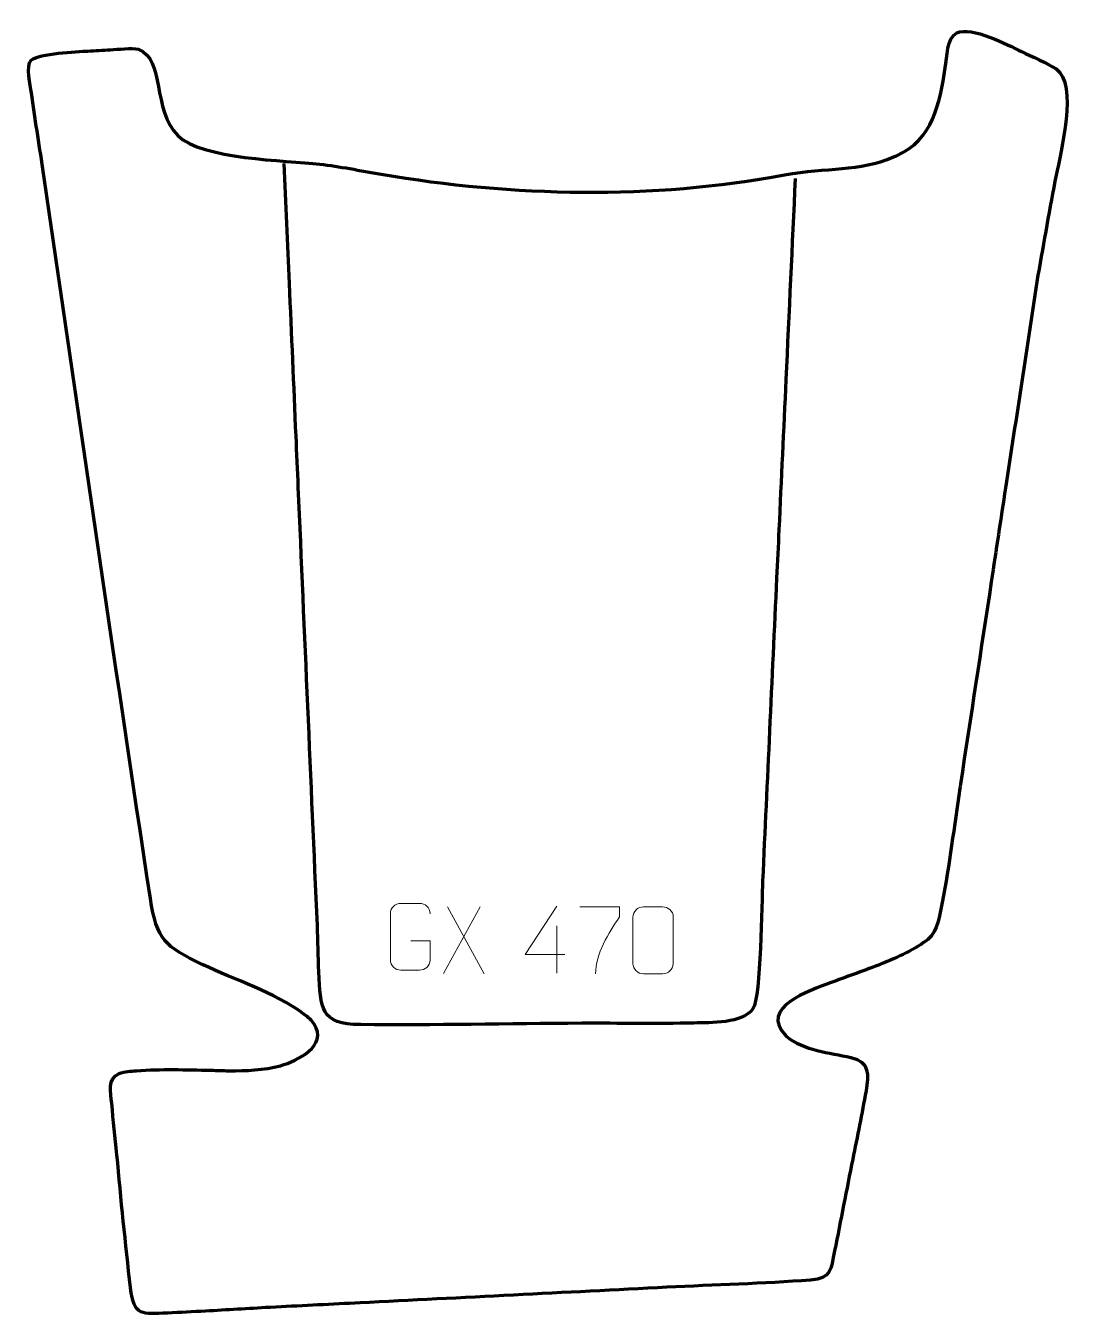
# Model space of a CAD drawing. Header units: millimetres. Extents: x 1141 to 1535, y 301 to 784.
import ezdxf

# ---------------------------------------------------------------- set-up
doc = ezdxf.new("R2010")
doc.units = ezdxf.units.MM
doc.header["$MEASUREMENT"] = 0
doc.layers.add('layer 1', color=7, linetype='Continuous', plot=False)
doc.layers.add('layer 2', color=7, linetype='Continuous')
doc.layers.add('layer 3', color=7, linetype='Continuous')

msp = doc.modelspace()

# ---------------------------------------------------------------- linework, layer by layer
at = {"layer": 'layer 1', "color": 250, "lineweight": 9}
for points, knots in [([(1285.2751, 441.7081), (1285.2751, 441.7081), (1292.4432, 441.7081), (1292.4432, 441.7081), (1292.4432, 441.7081), (1292.4432, 441.7081), (1292.4432, 434.54), (1292.4432, 434.54), (1292.4432, 434.54), (1292.3035, 432.2166), (1290.6263, 430.737), (1288.4785, 430.7262), (1288.4785, 430.7262), (1286.1467, 430.7266), (1283.8147, 430.7266), (1281.4832, 430.7262), (1281.4832, 430.7262), (1279.5583, 430.6208), (1277.5861, 432.5053), (1277.5973, 434.5226), (1277.5973, 434.5226), (1277.5977, 440.2927), (1277.5977, 446.0624), (1277.5973, 451.8317), (1277.5973, 451.8317), (1277.6015, 453.9698), (1279.3483, 455.689), (1281.5006, 455.6756), (1281.5006, 455.6756), (1283.8263, 455.6756), (1286.1524, 455.6756), (1288.4785, 455.6756), (1288.4785, 455.6756), (1290.4252, 455.711), (1292.4166, 454.2195), (1292.4432, 451.7818)], [0, 0, 0, 0, 0.1, 0.1, 0.1, 0.1, 0.2, 0.2, 0.2, 0.2, 0.3, 0.3, 0.3, 0.3, 0.4, 0.4, 0.4, 0.4, 0.5, 0.5, 0.5, 0.5, 0.6, 0.6, 0.6, 0.6, 0.7, 0.7, 0.7, 0.7, 0.8, 0.8, 0.8, 0.8, 1, 1, 1, 1]), ([(1342.7344, 436.532), (1342.7344, 436.532), (1327.9127, 436.532), (1327.9127, 436.532), (1327.9127, 436.532), (1327.9127, 436.532), (1339.7903, 454.6025), (1339.7903, 454.6025)], [0, 0, 0, 0, 0.33333333, 0.33333333, 0.33333333, 0.33333333, 1, 1, 1, 1]), ([(1348.3465, 454.3447), (1348.3465, 454.3447), (1363.1626, 454.3447), (1363.1626, 454.3447), (1363.1626, 454.3447), (1363.1623, 453.0951), (1363.1623, 451.8455), (1363.1626, 450.5957), (1363.1626, 450.5957), (1359.1682, 444.5986), (1354.253, 436.765), (1354.253, 429.3862)], [0, 0, 0, 0, 0.25, 0.25, 0.25, 0.25, 0.5, 0.5, 0.5, 0.5, 1, 1, 1, 1]), ([(1372.1739, 454.3647), (1374.54, 454.3647), (1376.9065, 454.3647), (1379.273, 454.3647), (1379.273, 454.3647), (1381.2535, 454.4003), (1383.2795, 452.906), (1383.3066, 450.4639), (1383.3066, 450.4639), (1383.3062, 444.7065), (1383.3062, 438.9487), (1383.3066, 433.1905), (1383.3066, 433.1905), (1383.1645, 430.8629), (1381.4581, 429.3806), (1379.273, 429.3698), (1379.273, 429.3698), (1376.9006, 429.3702), (1374.5282, 429.3702), (1372.1562, 429.3698), (1372.1562, 429.3698), (1370.1977, 429.2642), (1368.1913, 431.1521), (1368.2027, 433.1731), (1368.2027, 433.1731), (1368.2031, 438.9537), (1368.2031, 444.734), (1368.2027, 450.5138), (1368.2027, 450.5138), (1368.207, 452.6558), (1369.9841, 454.3783), (1372.1739, 454.3647)], [0, 0, 0, 0, 0.11111111, 0.11111111, 0.11111111, 0.11111111, 0.22222222, 0.22222222, 0.22222222, 0.22222222, 0.33333333, 0.33333333, 0.33333333, 0.33333333, 0.44444444, 0.44444444, 0.44444444, 0.44444444, 0.55555556, 0.55555556, 0.55555556, 0.55555556, 0.66666667, 0.66666667, 0.66666667, 0.66666667, 0.77777778, 0.77777778, 0.77777778, 0.77777778, 1, 1, 1, 1])]:
    msp.add_open_spline(points, degree=3, knots=knots, dxfattribs=at)
for points in [[(1311.1703, 454.3422), (1311.1703, 454.3422), (1297.4297, 429.4464), (1297.4297, 429.4464)], [(1298.8843, 454.3422), (1298.8843, 454.3422), (1312.6249, 429.3887), (1312.6249, 429.3887)], [(1339.7903, 447.2931), (1339.7903, 447.2931), (1339.7903, 429.6284), (1339.7903, 429.6284)]]:
    msp.add_open_spline(points, degree=3, dxfattribs=at)
at = {"layer": 'layer 2', "color": 142, "lineweight": 158}
msp.add_open_spline([(1428.8466, 726.5206), (1427.683, 701.4827), (1426.5196, 676.4449), (1425.356, 651.407), (1425.356, 651.407), (1424.4871, 632.7078), (1423.6181, 614.0087), (1422.7492, 595.3094), (1422.7492, 595.3094), (1422.4694, 589.2877), (1422.1896, 583.2659), (1421.9096, 577.2441), (1421.9096, 577.2441), (1421.026, 558.2281), (1420.1424, 539.2118), (1419.2587, 520.1958), (1419.2587, 520.1958), (1418.3896, 501.4966), (1417.5207, 482.7975), (1416.6517, 464.0982), (1416.6517, 464.0982), (1416.3316, 456.2356), (1416.0485, 420.757), (1413.0706, 416.2832), (1413.0706, 416.2832), (1409.3748, 410.7306), (1397.177, 411.1048), (1390.993, 410.9552), (1390.993, 410.9552), (1377.2247, 410.6222), (1362.9392, 410.9245), (1349.0883, 410.8538), (1349.0883, 410.8538), (1321.5704, 410.7023), (1294.0391, 410.1286), (1266.5223, 410.3499), (1266.5223, 410.3499), (1251.2802, 410.4725), (1251.4802, 416.5853), (1250.8786, 430.103), (1250.8786, 430.103), (1250.6216, 435.8773), (1250.542, 441.6612), (1250.3149, 447.4392), (1250.3149, 447.4392), (1247.9426, 502.0211), (1245.5703, 556.603), (1243.1982, 611.1848), (1243.1982, 611.1848), (1242.9223, 617.5316), (1242.6465, 623.8783), (1242.3707, 630.225), (1242.3707, 630.225), (1241.543, 649.2652), (1240.7156, 668.3054), (1239.888, 687.3456), (1239.888, 687.3456), (1239.2398, 702.2603), (1238.5916, 717.1753), (1237.9433, 732.09)], degree=3, knots=[0, 0, 0, 0, 0.0625, 0.0625, 0.0625, 0.0625, 0.125, 0.125, 0.125, 0.125, 0.1875, 0.1875, 0.1875, 0.1875, 0.25, 0.25, 0.25, 0.25, 0.3125, 0.3125, 0.3125, 0.3125, 0.375, 0.375, 0.375, 0.375, 0.4375, 0.4375, 0.4375, 0.4375, 0.5, 0.5, 0.5, 0.5, 0.5625, 0.5625, 0.5625, 0.5625, 0.625, 0.625, 0.625, 0.625, 0.6875, 0.6875, 0.6875, 0.6875, 0.75, 0.75, 0.75, 0.75, 0.8125, 0.8125, 0.8125, 0.8125, 0.875, 0.875, 0.875, 0.875, 1, 1, 1, 1], dxfattribs=at)
at = {"layer": 'layer 3', "color": 242, "lineweight": 158}
msp.add_open_spline([(1236.5435, 395.0224), (1230.3046, 393.3758), (1223.6932, 393.0452), (1217.2673, 393.1329), (1217.2673, 393.1329), (1215.0276, 393.1863), (1212.7876, 393.268), (1210.5475, 393.3279), (1210.5475, 393.3279), (1201.2587, 393.5111), (1191.9803, 393.7971), (1182.7019, 393.1582), (1182.7019, 393.1582), (1180.608, 393.0043), (1178.2979, 392.8213), (1176.318, 392.087), (1176.318, 392.087), (1171.7228, 390.0942), (1173.149, 385.1495), (1173.5249, 380.896), (1173.5249, 380.896), (1174.09, 374.5019), (1174.8006, 368.1325), (1175.4282, 361.7458), (1175.4282, 361.7458), (1176.9852, 345.148), (1178.5624, 328.5708), (1180.5251, 312.0142), (1180.5251, 312.0142), (1181.8371, 301.0502), (1184.8419, 302.2542), (1194.3309, 302.5992), (1194.3309, 302.5992), (1199.0734, 302.7716), (1203.8053, 303.0552), (1208.5433, 303.3121), (1208.5433, 303.3121), (1216.509, 303.7385), (1224.4685, 304.2623), (1232.4349, 304.6837), (1232.4349, 304.6837), (1232.4349, 304.6837), (1232.8148, 304.7036), (1232.8148, 304.7036), (1232.8148, 304.7036), (1243.3266, 305.236), (1253.8385, 305.7684), (1264.3503, 306.3008), (1264.3503, 306.3008), (1264.3503, 306.3008), (1266.2616, 306.3976), (1266.2616, 306.3976), (1266.2616, 306.3976), (1304.4864, 308.3337), (1342.7112, 310.2698), (1380.9362, 312.2058), (1380.9362, 312.2058), (1398.6601, 313.0998), (1416.899, 313.6268), (1434.5381, 314.887), (1434.5381, 314.887), (1442.3877, 315.4477), (1442.08, 318.6343), (1443.557, 325.8277), (1443.557, 325.8277), (1445.8933, 337.2053), (1447.9957, 348.6859), (1450.325, 360.1068), (1450.325, 360.1068), (1452.0574, 368.6002), (1453.7458, 377.0891), (1455.2932, 385.6187), (1455.2932, 385.6187), (1456.3548, 391.556), (1456.684, 396.5784), (1449.6707, 398.1224), (1449.6707, 398.1224), (1441.4299, 399.9366), (1432.3236, 400.5703), (1425.4056, 406.0493), (1425.4056, 406.0493), (1414.9485, 416.9089), (1434.3858, 423.0404), (1441.8737, 425.9204), (1441.8737, 425.9204), (1447.8548, 428.221), (1453.9213, 430.2599), (1459.901, 432.585), (1459.901, 432.585), (1465.5531, 434.8913), (1472.9765, 437.9705), (1477.7542, 441.7035), (1477.7542, 441.7035), (1477.7542, 441.7035), (1478.4067, 442.2133), (1478.4067, 442.2133), (1478.4067, 442.2133), (1482.2561, 445.6987), (1482.7927, 451.0351), (1483.7502, 456.0021), (1483.7502, 456.0021), (1486.4683, 470.1033), (1488.23, 484.4908), (1490.3538, 498.6964), (1490.3538, 498.6964), (1490.3538, 498.6964), (1490.4317, 499.2174), (1490.4317, 499.2174), (1490.4317, 499.2174), (1490.4317, 499.2174), (1490.5747, 500.1633), (1490.5747, 500.1633), (1490.5747, 500.1633), (1494.4156, 525.3976), (1498.2566, 550.6319), (1502.0976, 575.8662), (1502.0976, 575.8662), (1503.874, 587.5371), (1505.6505, 599.208), (1507.4269, 610.8789), (1507.4269, 610.8789), (1511.4599, 637.3749), (1515.4929, 663.871), (1519.526, 690.367), (1519.526, 690.367), (1521.7727, 702.742), (1523.8767, 715.5026), (1526.3357, 727.7941), (1526.3357, 727.7941), (1528.0265, 736.2453), (1534.5545, 761.8013), (1526.3005, 767.4842), (1526.3005, 767.4842), (1523.2313, 769.5974), (1516.9643, 772.2225), (1513.362, 773.9714), (1513.362, 773.9714), (1508.1848, 776.5222), (1494.7763, 783.5734), (1489.2688, 780.898), (1489.2688, 780.898), (1485.368, 779.0031), (1485.567, 771.8617), (1484.9164, 767.8956), (1484.9164, 767.8956), (1482.7252, 754.536), (1480.4465, 740.9859), (1466.6273, 735.0316), (1466.6273, 735.0316), (1466.6273, 735.0316), (1465.6114, 734.5939), (1465.6114, 734.5939), (1465.6114, 734.5939), (1452.425, 728.9127), (1441.0273, 730.8883), (1424.7948, 727.8643), (1424.7948, 727.8643), (1375.2809, 718.6404), (1323.4514, 719.7822), (1274.1241, 728.1283), (1274.1241, 728.1283), (1266.2342, 729.4632), (1258.6091, 731.0806), (1251.2553, 731.8879), (1251.2553, 731.8879), (1238.3181, 733.3082), (1207.0835, 733.6936), (1198.1973, 742.5789), (1198.1973, 742.5789), (1188.5078, 752.2676), (1193.4547, 771.0617), (1183.4069, 774.8824), (1183.4069, 774.8824), (1180.8603, 775.3217), (1175.7852, 774.803), (1173.0906, 774.6461), (1173.0906, 774.6461), (1170.2592, 774.4935), (1167.4289, 774.3221), (1164.5983, 774.1543), (1164.5983, 774.1543), (1160.6139, 773.9218), (1146.3023, 773.2337), (1143.4247, 770.7614), (1143.4247, 770.7614), (1141.4075, 768.5578), (1143.0691, 761.3691), (1143.4672, 758.5388), (1143.4672, 758.5388), (1144.8006, 749.058), (1146.3509, 739.6093), (1147.7642, 730.1401), (1147.7642, 730.1401), (1161.1599, 639.275), (1174.1611, 548.2669), (1187.9392, 457.4695), (1187.9392, 457.4695), (1190.2888, 441.9858), (1193.5251, 439.506), (1207.2324, 432.8864), (1207.2324, 432.8864), (1219.8547, 426.8233), (1233.9435, 422.7283), (1245.2695, 414.3284), (1245.2695, 414.3284), (1245.2695, 414.3284), (1246.5237, 413.3517), (1246.5237, 413.3517), (1246.5237, 413.3517), (1247.2574, 412.7503), (1247.7676, 412.2544), (1248.4084, 411.5625), (1248.4084, 411.5625), (1248.4084, 411.5625), (1249.1437, 410.5951), (1249.1437, 410.5951), (1249.1437, 410.5951), (1254.3482, 402.3902), (1242.8392, 396.8136), (1236.5435, 395.0224)], degree=3, knots=[0, 0, 0, 0, 0.01785714, 0.01785714, 0.01785714, 0.01785714, 0.03571429, 0.03571429, 0.03571429, 0.03571429, 0.05357143, 0.05357143, 0.05357143, 0.05357143, 0.07142857, 0.07142857, 0.07142857, 0.07142857, 0.08928571, 0.08928571, 0.08928571, 0.08928571, 0.10714286, 0.10714286, 0.10714286, 0.10714286, 0.125, 0.125, 0.125, 0.125, 0.14285714, 0.14285714, 0.14285714, 0.14285714, 0.16071429, 0.16071429, 0.16071429, 0.16071429, 0.17857143, 0.17857143, 0.17857143, 0.17857143, 0.19642857, 0.19642857, 0.19642857, 0.19642857, 0.21428571, 0.21428571, 0.21428571, 0.21428571, 0.23214286, 0.23214286, 0.23214286, 0.23214286, 0.25, 0.25, 0.25, 0.25, 0.26785714, 0.26785714, 0.26785714, 0.26785714, 0.28571429, 0.28571429, 0.28571429, 0.28571429, 0.30357143, 0.30357143, 0.30357143, 0.30357143, 0.32142857, 0.32142857, 0.32142857, 0.32142857, 0.33928571, 0.33928571, 0.33928571, 0.33928571, 0.35714286, 0.35714286, 0.35714286, 0.35714286, 0.375, 0.375, 0.375, 0.375, 0.39285714, 0.39285714, 0.39285714, 0.39285714, 0.41071429, 0.41071429, 0.41071429, 0.41071429, 0.42857143, 0.42857143, 0.42857143, 0.42857143, 0.44642857, 0.44642857, 0.44642857, 0.44642857, 0.46428571, 0.46428571, 0.46428571, 0.46428571, 0.48214286, 0.48214286, 0.48214286, 0.48214286, 0.5, 0.5, 0.5, 0.5, 0.51785714, 0.51785714, 0.51785714, 0.51785714, 0.53571429, 0.53571429, 0.53571429, 0.53571429, 0.55357143, 0.55357143, 0.55357143, 0.55357143, 0.57142857, 0.57142857, 0.57142857, 0.57142857, 0.58928571, 0.58928571, 0.58928571, 0.58928571, 0.60714286, 0.60714286, 0.60714286, 0.60714286, 0.625, 0.625, 0.625, 0.625, 0.64285714, 0.64285714, 0.64285714, 0.64285714, 0.66071429, 0.66071429, 0.66071429, 0.66071429, 0.67857143, 0.67857143, 0.67857143, 0.67857143, 0.69642857, 0.69642857, 0.69642857, 0.69642857, 0.71428571, 0.71428571, 0.71428571, 0.71428571, 0.73214286, 0.73214286, 0.73214286, 0.73214286, 0.75, 0.75, 0.75, 0.75, 0.76785714, 0.76785714, 0.76785714, 0.76785714, 0.78571429, 0.78571429, 0.78571429, 0.78571429, 0.80357143, 0.80357143, 0.80357143, 0.80357143, 0.82142857, 0.82142857, 0.82142857, 0.82142857, 0.83928571, 0.83928571, 0.83928571, 0.83928571, 0.85714286, 0.85714286, 0.85714286, 0.85714286, 0.875, 0.875, 0.875, 0.875, 0.89285714, 0.89285714, 0.89285714, 0.89285714, 0.91071429, 0.91071429, 0.91071429, 0.91071429, 0.92857143, 0.92857143, 0.92857143, 0.92857143, 0.94642857, 0.94642857, 0.94642857, 0.94642857, 0.96428571, 0.96428571, 0.96428571, 0.96428571, 1, 1, 1, 1], dxfattribs=at)

doc.saveas('drawing.dxf')
